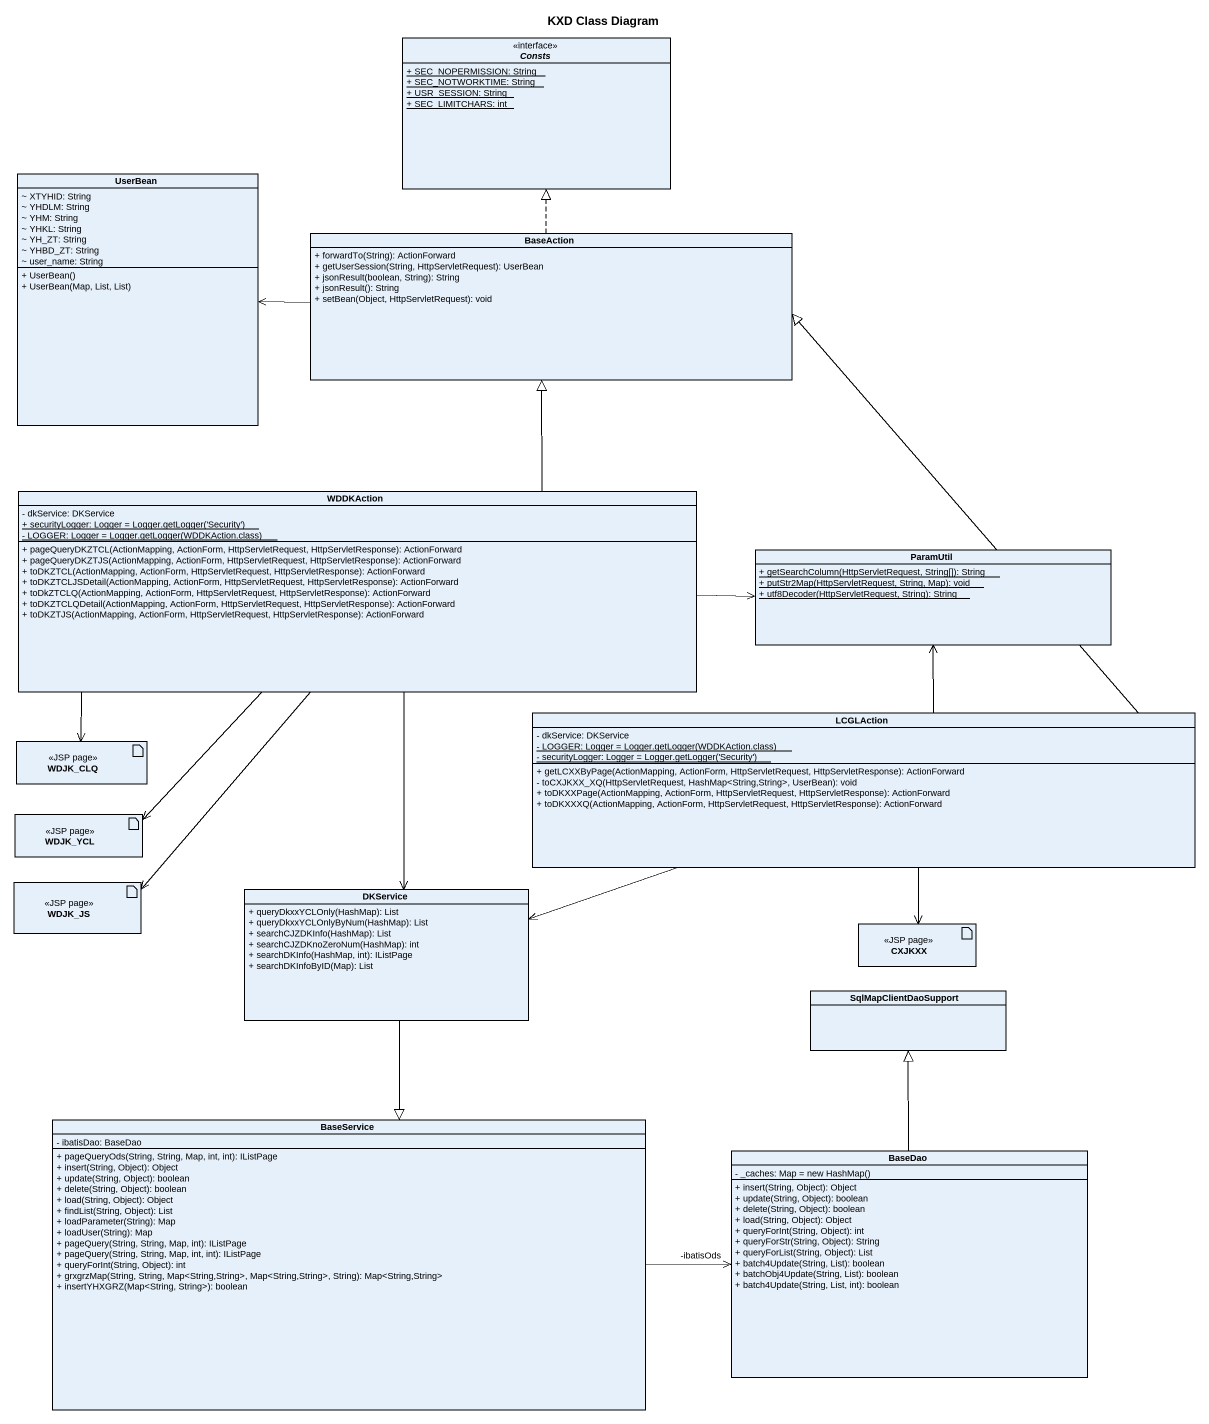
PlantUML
@startuml
title KXD Class Diagram
allowmixing
hide circle
hide empty members
skinparam classAttributeIconSize 0
interface Consts <<interface>> {
  {static} + SEC_NOPERMISSION: String
  {static} + SEC_NOTWORKTIME: String
  {static} + USR_SESSION: String
  {static} + SEC_LIMITCHARS: int
}
class UserBean {
  ~ XTYHID: String
  ~ YHDLM: String
  ~ YHM: String
  ~ YHKL: String
  ~ YH_ZT: String
  ~ YHBD_ZT: String
  ~ user_name: String
  + UserBean()
  + UserBean(Map, List, List)
}
class BaseAction {
  + forwardTo(String): ActionForward
  + getUserSession(String, HttpServletRequest): UserBean
  + jsonResult(boolean, String): String
  + jsonResult(): String
  + setBean(Object, HttpServletRequest): void
}
class WDDKAction {
  - dkService: DKService
  {static} {field} + securityLogger: Logger = Logger.getLogger('Security')
  {static} {field} - LOGGER: Logger = Logger.getLogger(WDDKAction.class)
  + pageQueryDKZTCL(ActionMapping, ActionForm, HttpServletRequest, HttpServletResponse): ActionForward
  + pageQueryDKZTJS(ActionMapping, ActionForm, HttpServletRequest, HttpServletResponse): ActionForward
  + toDKZTCL(ActionMapping, ActionForm, HttpServletRequest, HttpServletResponse): ActionForward
  + toDKZTCLJSDetail(ActionMapping, ActionForm, HttpServletRequest, HttpServletResponse): ActionForward
  + toDkZTCLQ(ActionMapping, ActionForm, HttpServletRequest, HttpServletResponse): ActionForward
  + toDKZTCLQDetail(ActionMapping, ActionForm, HttpServletRequest, HttpServletResponse): ActionForward
  + toDKZTJS(ActionMapping, ActionForm, HttpServletRequest, HttpServletResponse): ActionForward
}
class ParamUtil {
  {static} + getSearchColumn(HttpServletRequest, String[]): String
  {static} + putStr2Map(HttpServletRequest, String, Map): void
  {static} + utf8Decoder(HttpServletRequest, String): String
}
artifact WDJK_CLQ <<JSP page>>
class LCGLAction {
  - dkService: DKService
  {static} {field} - LOGGER: Logger = Logger.getLogger(WDDKAction.class)
  {static} {field} - securityLogger: Logger = Logger.getLogger('Security')
  + getLCXXByPage(ActionMapping, ActionForm, HttpServletRequest, HttpServletResponse): ActionForward
  - toCXJKXX_XQ(HttpServletRequest, HashMap<String,String>, UserBean): void
  + toDKXXPage(ActionMapping, ActionForm, HttpServletRequest, HttpServletResponse): ActionForward
  + toDKXXXQ(ActionMapping, ActionForm, HttpServletRequest, HttpServletResponse): ActionForward
}
artifact WDJK_YCL <<JSP page>>
artifact WDJK_JS <<JSP page>>
class DKService {
  + queryDkxxYCLOnly(HashMap): List
  + queryDkxxYCLOnlyByNum(HashMap): List
  + searchCJZDKInfo(HashMap): List
  + searchCJZDKnoZeroNum(HashMap): int
  + searchDKInfo(HashMap, int): IListPage
  + searchDKInfoByID(Map): List
}
artifact CXJKXX <<JSP page>>
class SqlMapClientDaoSupport
class BaseService {
  - ibatisDao: BaseDao
  + pageQueryOds(String, String, Map, int, int): IListPage
  + insert(String, Object): Object
  + update(String, Object): boolean
  + delete(String, Object): boolean
  + load(String, Object): Object
  + findList(String, Object): List
  + loadParameter(String): Map
  + loadUser(String): Map
  + pageQuery(String, String, Map, int): IListPage
  + pageQuery(String, String, Map, int, int): IListPage
  + queryForInt(String, Object): int
  + grxgrzMap(String, String, Map<String,String>, Map<String,String>, String): Map<String,String>
  + insertYHXGRZ(Map<String, String>): boolean
}
class BaseDao {
  {field} - _caches: Map = new HashMap()
  + insert(String, Object): Object
  + update(String, Object): boolean
  + delete(String, Object): boolean
  + load(String, Object): Object
  + queryForInt(String, Object): int
  + queryForStr(String, Object): String
  + queryForList(String, Object): List
  + batch4Update(String, List): boolean
  + batchObj4Update(String, List): boolean
  + batch4Update(String, List, int): boolean
}
BaseAction .up.|> Consts
BaseAction -left-> UserBean
WDDKAction -up-|> BaseAction
WDDKAction -right-> ParamUtil
WDDKAction --> WDJK_CLQ
WDDKAction --> WDJK_YCL
WDDKAction --> WDJK_JS
WDDKAction --> DKService
LCGLAction -up-|> BaseAction
LCGLAction -up-> ParamUtil
LCGLAction -left-> DKService
LCGLAction --> CXJKXX
DKService --|> BaseService
BaseService -right-> "-ibatisOds" BaseDao
BaseDao -up-|> SqlMapClientDaoSupport
@enduml
